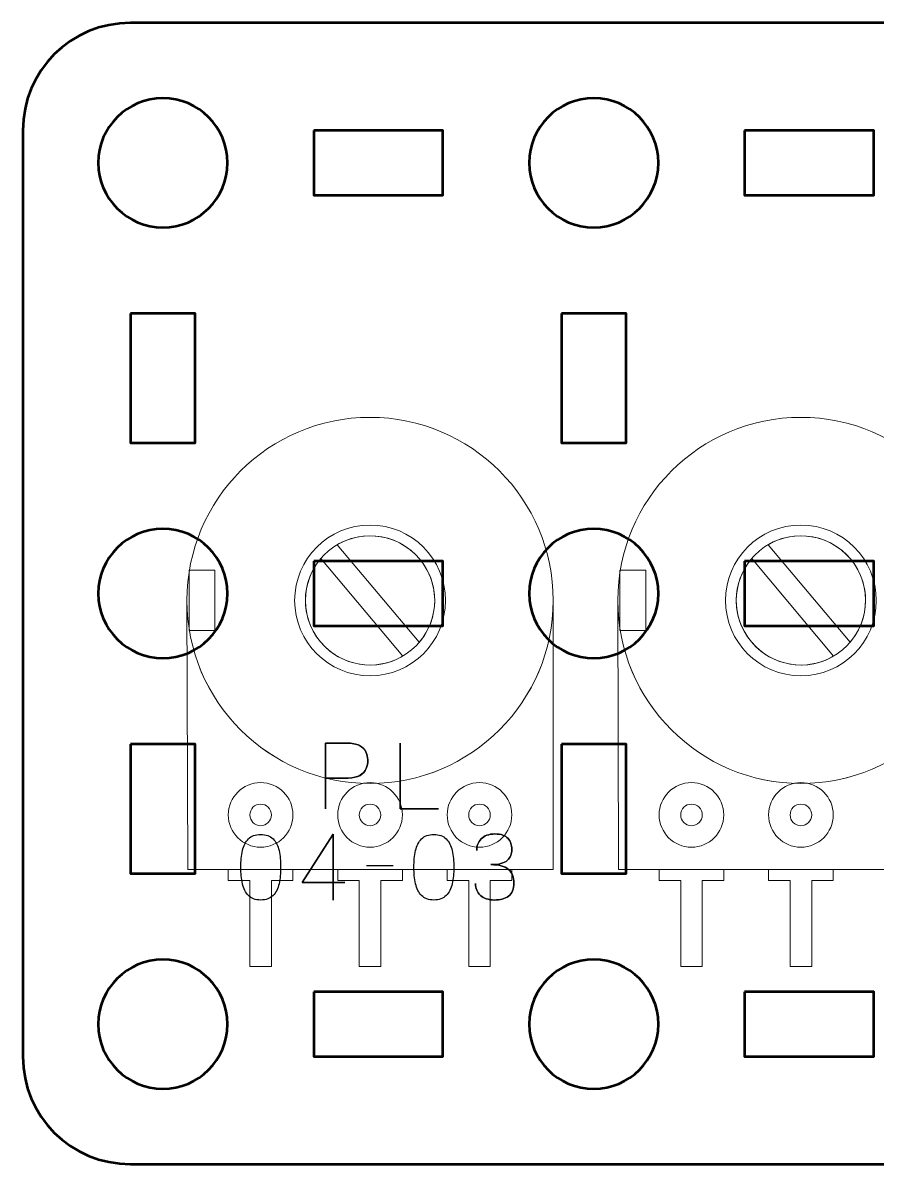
# Model space of a CAD drawing. Header units: centimetres. Extents: x -64.7 to 31.2, y -38.5 to 7.
# Drawn here: x -14.15 to -10.18, y -3.5 to 1.8 of the extents above; entities that cross this region are included whole.
import ezdxf

# ---------------------------------------------------------------- set-up
doc = ezdxf.new("R2010")
doc.units = ezdxf.units.CM
doc.header["$MEASUREMENT"] = 0
doc.layers.add('Layer 1', color=7, linetype='Continuous')

msp = doc.modelspace()

# ---------------------------------------------------------------- linework, layer by layer
at = {"layer": 'Layer 1', "color": 250, "lineweight": 20}
for points in [[(-13.37831, -1.02213), (-13.25831, -1.02213), (-13.25831, -0.74213), (-13.37831, -0.74213), (-13.37831, -1.02213)], [(-11.37831, -1.02213), (-11.25831, -1.02213), (-11.25831, -0.74213), (-11.37831, -0.74213), (-11.37831, -1.02213)]]:
    msp.add_lwpolyline(points, close=True, dxfattribs=at)
at = {"layer": 'Layer 1', "color": 142, "lineweight": 20}
for centre, major_axis in [((-12.5383, -0.88213), (0, 0.85)), ((-10.5383, -0.88213), (0, 0.85)), ((-12.5383, -0.88213), (0, 0.35)), ((-10.5383, -0.88213), (0, 0.35))]:
    msp.add_ellipse(centre, major_axis=major_axis, ratio=1, dxfattribs=at)
at = {"layer": 'Layer 1', "color": 250, "lineweight": 20}
for centre in [(-12.53831, -0.88213), (-10.53831, -0.88213)]:
    msp.add_ellipse(centre, major_axis=(0, 0.35), ratio=1, dxfattribs=at)
at = {"layer": 'Layer 1', "lineweight": 53}
for points, knots in [([(-13.64992, 1.80002), (-13.64992, 1.80002), (-7.34995, 1.80002), (-7.34995, 1.80002), (-7.34995, 1.80002), (-7.07298, 1.80002), (-6.84999, 1.57693), (-6.84999, 1.29993), (-6.84999, 1.29993), (-6.84999, 1.29993), (-6.84999, -2.99993), (-6.84999, -2.99993), (-6.84999, -2.99993), (-6.84999, -3.27707), (-7.07298, -3.50003), (-7.34995, -3.50003), (-7.34995, -3.50003), (-7.34995, -3.50003), (-13.64992, -3.50003), (-13.64992, -3.50003), (-13.64992, -3.50003), (-13.92692, -3.50003), (-14.15001, -3.27707), (-14.15001, -2.99993), (-14.15001, -2.99993), (-14.15001, -2.99993), (-14.15001, 1.29993), (-14.15001, 1.29993), (-14.15001, 1.29993), (-14.15001, 1.57693), (-13.92692, 1.80002), (-13.64992, 1.80002)], [0, 0, 0, 0, 0.125, 0.125, 0.125, 0.125, 0.25, 0.25, 0.25, 0.25, 0.375, 0.375, 0.375, 0.375, 0.5, 0.5, 0.5, 0.5, 0.625, 0.625, 0.625, 0.625, 0.75, 0.75, 0.75, 0.75, 0.875, 0.875, 0.875, 0.875, 1, 1, 1, 1]), ([(-13.19998, 1.14999), (-13.19998, 0.98422), (-13.33421, 0.84999), (-13.49999, 0.84999), (-13.49999, 0.84999), (-13.66565, 0.84999), (-13.79999, 0.98422), (-13.79999, 1.14999), (-13.79999, 1.14999), (-13.79999, 1.31566), (-13.66565, 1.45), (-13.49999, 1.45), (-13.49999, 1.45), (-13.33421, 1.45), (-13.19998, 1.31566), (-13.19998, 1.14999)], [0, 0, 0, 0, 0.25, 0.25, 0.25, 0.25, 0.5, 0.5, 0.5, 0.5, 0.75, 0.75, 0.75, 0.75, 1, 1, 1, 1]), ([(-11.19991, 1.14999), (-11.19991, 0.98422), (-11.33428, 0.84999), (-11.49991, 0.84999), (-11.49991, 0.84999), (-11.66568, 0.84999), (-11.79991, 0.98422), (-11.79991, 1.14999), (-11.79991, 1.14999), (-11.79991, 1.31566), (-11.66568, 1.45), (-11.49991, 1.45), (-11.49991, 1.45), (-11.33428, 1.45), (-11.19991, 1.31566), (-11.19991, 1.14999)], [0, 0, 0, 0, 0.25, 0.25, 0.25, 0.25, 0.5, 0.5, 0.5, 0.5, 0.75, 0.75, 0.75, 0.75, 1, 1, 1, 1]), ([(-12.79997, 1.29993), (-12.79997, 1.29993), (-12.19996, 1.29993), (-12.19996, 1.29993), (-12.19996, 1.29993), (-12.19996, 1.29993), (-12.19996, 0.99992), (-12.19996, 0.99992), (-12.19996, 0.99992), (-12.19996, 0.99992), (-12.79997, 0.99992), (-12.79997, 0.99992), (-12.79997, 0.99992), (-12.79997, 0.99992), (-12.79997, 1.29993), (-12.79997, 1.29993)], [0, 0, 0, 0, 0.25, 0.25, 0.25, 0.25, 0.5, 0.5, 0.5, 0.5, 0.75, 0.75, 0.75, 0.75, 1, 1, 1, 1]), ([(-10.8, 1.29993), (-10.8, 1.29993), (-10.20001, 1.29993), (-10.20001, 1.29993), (-10.20001, 1.29993), (-10.20001, 1.29993), (-10.20001, 0.99992), (-10.20001, 0.99992), (-10.20001, 0.99992), (-10.20001, 0.99992), (-10.8, 0.99992), (-10.8, 0.99992), (-10.8, 0.99992), (-10.8, 0.99992), (-10.8, 1.29993), (-10.8, 1.29993)], [0, 0, 0, 0, 0.25, 0.25, 0.25, 0.25, 0.5, 0.5, 0.5, 0.5, 0.75, 0.75, 0.75, 0.75, 1, 1, 1, 1]), ([(-13.64992, 0.44998), (-13.64992, 0.44998), (-13.34991, 0.44998), (-13.34991, 0.44998), (-13.34991, 0.44998), (-13.34991, 0.44998), (-13.34991, -0.15003), (-13.34991, -0.15003), (-13.34991, -0.15003), (-13.34991, -0.15003), (-13.64992, -0.15003), (-13.64992, -0.15003), (-13.64992, -0.15003), (-13.64992, -0.15003), (-13.64992, 0.44998), (-13.64992, 0.44998)], [0, 0, 0, 0, 0.25, 0.25, 0.25, 0.25, 0.5, 0.5, 0.5, 0.5, 0.75, 0.75, 0.75, 0.75, 1, 1, 1, 1]), ([(-11.64998, 0.44998), (-11.64998, 0.44998), (-11.34998, 0.44998), (-11.34998, 0.44998), (-11.34998, 0.44998), (-11.34998, 0.44998), (-11.34998, -0.15003), (-11.34998, -0.15003), (-11.34998, -0.15003), (-11.34998, -0.15003), (-11.64998, -0.15003), (-11.64998, -0.15003), (-11.64998, -0.15003), (-11.64998, -0.15003), (-11.64998, 0.44998), (-11.64998, 0.44998)], [0, 0, 0, 0, 0.25, 0.25, 0.25, 0.25, 0.5, 0.5, 0.5, 0.5, 0.75, 0.75, 0.75, 0.75, 1, 1, 1, 1]), ([(-13.19998, -0.85008), (-13.19998, -1.01571), (-13.33421, -1.15008), (-13.49999, -1.15008), (-13.49999, -1.15008), (-13.66565, -1.15008), (-13.79999, -1.01571), (-13.79999, -0.85008), (-13.79999, -0.85008), (-13.79999, -0.68431), (-13.66565, -0.55008), (-13.49999, -0.55008), (-13.49999, -0.55008), (-13.33421, -0.55008), (-13.19998, -0.68431), (-13.19998, -0.85008)], [0, 0, 0, 0, 0.25, 0.25, 0.25, 0.25, 0.5, 0.5, 0.5, 0.5, 0.75, 0.75, 0.75, 0.75, 1, 1, 1, 1]), ([(-11.19991, -0.85008), (-11.19991, -1.01571), (-11.33428, -1.15008), (-11.49991, -1.15008), (-11.49991, -1.15008), (-11.66568, -1.15008), (-11.79991, -1.01571), (-11.79991, -0.85008), (-11.79991, -0.85008), (-11.79991, -0.68431), (-11.66568, -0.55008), (-11.49991, -0.55008), (-11.49991, -0.55008), (-11.33428, -0.55008), (-11.19991, -0.68431), (-11.19991, -0.85008)], [0, 0, 0, 0, 0.25, 0.25, 0.25, 0.25, 0.5, 0.5, 0.5, 0.5, 0.75, 0.75, 0.75, 0.75, 1, 1, 1, 1]), ([(-12.79997, -0.70001), (-12.79997, -0.70001), (-12.19996, -0.70001), (-12.19996, -0.70001), (-12.19996, -0.70001), (-12.19996, -0.70001), (-12.19996, -1.00001), (-12.19996, -1.00001), (-12.19996, -1.00001), (-12.19996, -1.00001), (-12.79997, -1.00001), (-12.79997, -1.00001), (-12.79997, -1.00001), (-12.79997, -1.00001), (-12.79997, -0.70001), (-12.79997, -0.70001)], [0, 0, 0, 0, 0.25, 0.25, 0.25, 0.25, 0.5, 0.5, 0.5, 0.5, 0.75, 0.75, 0.75, 0.75, 1, 1, 1, 1]), ([(-10.8, -0.70001), (-10.8, -0.70001), (-10.20001, -0.70001), (-10.20001, -0.70001), (-10.20001, -0.70001), (-10.20001, -0.70001), (-10.20001, -1.00001), (-10.20001, -1.00001), (-10.20001, -1.00001), (-10.20001, -1.00001), (-10.8, -1.00001), (-10.8, -1.00001), (-10.8, -1.00001), (-10.8, -1.00001), (-10.8, -0.70001), (-10.8, -0.70001)], [0, 0, 0, 0, 0.25, 0.25, 0.25, 0.25, 0.5, 0.5, 0.5, 0.5, 0.75, 0.75, 0.75, 0.75, 1, 1, 1, 1]), ([(-13.64992, -1.54999), (-13.64992, -1.54999), (-13.34991, -1.54999), (-13.34991, -1.54999), (-13.34991, -1.54999), (-13.34991, -1.54999), (-13.34991, -2.14998), (-13.34991, -2.14998), (-13.34991, -2.14998), (-13.34991, -2.14998), (-13.64992, -2.14998), (-13.64992, -2.14998), (-13.64992, -2.14998), (-13.64992, -2.14998), (-13.64992, -1.54999), (-13.64992, -1.54999)], [0, 0, 0, 0, 0.25, 0.25, 0.25, 0.25, 0.5, 0.5, 0.5, 0.5, 0.75, 0.75, 0.75, 0.75, 1, 1, 1, 1]), ([(-11.64998, -1.54999), (-11.64998, -1.54999), (-11.34998, -1.54999), (-11.34998, -1.54999), (-11.34998, -1.54999), (-11.34998, -1.54999), (-11.34998, -2.14998), (-11.34998, -2.14998), (-11.34998, -2.14998), (-11.34998, -2.14998), (-11.64998, -2.14998), (-11.64998, -2.14998), (-11.64998, -2.14998), (-11.64998, -2.14998), (-11.64998, -1.54999), (-11.64998, -1.54999)], [0, 0, 0, 0, 0.25, 0.25, 0.25, 0.25, 0.5, 0.5, 0.5, 0.5, 0.75, 0.75, 0.75, 0.75, 1, 1, 1, 1]), ([(-13.19998, -2.85), (-13.19998, -3.01567), (-13.33421, -3.15), (-13.49999, -3.15), (-13.49999, -3.15), (-13.66565, -3.15), (-13.79999, -3.01567), (-13.79999, -2.85), (-13.79999, -2.85), (-13.79999, -2.68437), (-13.66565, -2.55), (-13.49999, -2.55), (-13.49999, -2.55), (-13.33421, -2.55), (-13.19998, -2.68437), (-13.19998, -2.85)], [0, 0, 0, 0, 0.25, 0.25, 0.25, 0.25, 0.5, 0.5, 0.5, 0.5, 0.75, 0.75, 0.75, 0.75, 1, 1, 1, 1]), ([(-11.19991, -2.85), (-11.19991, -3.01567), (-11.33428, -3.15), (-11.49991, -3.15), (-11.49991, -3.15), (-11.66568, -3.15), (-11.79991, -3.01567), (-11.79991, -2.85), (-11.79991, -2.85), (-11.79991, -2.68437), (-11.66568, -2.55), (-11.49991, -2.55), (-11.49991, -2.55), (-11.33428, -2.55), (-11.19991, -2.68437), (-11.19991, -2.85)], [0, 0, 0, 0, 0.25, 0.25, 0.25, 0.25, 0.5, 0.5, 0.5, 0.5, 0.75, 0.75, 0.75, 0.75, 1, 1, 1, 1]), ([(-12.79997, -2.69993), (-12.79997, -2.69993), (-12.19996, -2.69993), (-12.19996, -2.69993), (-12.19996, -2.69993), (-12.19996, -2.69993), (-12.19996, -2.99993), (-12.19996, -2.99993), (-12.19996, -2.99993), (-12.19996, -2.99993), (-12.79997, -2.99993), (-12.79997, -2.99993), (-12.79997, -2.99993), (-12.79997, -2.99993), (-12.79997, -2.69993), (-12.79997, -2.69993)], [0, 0, 0, 0, 0.25, 0.25, 0.25, 0.25, 0.5, 0.5, 0.5, 0.5, 0.75, 0.75, 0.75, 0.75, 1, 1, 1, 1]), ([(-10.8, -2.69993), (-10.8, -2.69993), (-10.20001, -2.69993), (-10.20001, -2.69993), (-10.20001, -2.69993), (-10.20001, -2.69993), (-10.20001, -2.99993), (-10.20001, -2.99993), (-10.20001, -2.99993), (-10.20001, -2.99993), (-10.8, -2.99993), (-10.8, -2.99993), (-10.8, -2.99993), (-10.8, -2.99993), (-10.8, -2.69993), (-10.8, -2.69993)], [0, 0, 0, 0, 0.25, 0.25, 0.25, 0.25, 0.5, 0.5, 0.5, 0.5, 0.75, 0.75, 0.75, 0.75, 1, 1, 1, 1])]:
    msp.add_open_spline(points, degree=3, knots=knots, dxfattribs=at)
at = {"layer": 'Layer 1', "color": 142, "lineweight": 20}
for points, knots in [([(-12.73113, -0.65232), (-12.60423, -0.54583), (-12.41497, -0.56239), (-12.30849, -0.68929), (-12.30849, -0.68929), (-12.202, -0.8162), (-12.21856, -1.00546), (-12.34546, -1.11194), (-12.34546, -1.11194), (-12.47236, -1.21843), (-12.66163, -1.20187), (-12.76811, -1.07497), (-12.76811, -1.07497), (-12.8746, -0.94807), (-12.85804, -0.7588), (-12.73113, -0.65232)], [0, 0, 0, 0, 0.25, 0.25, 0.25, 0.25, 0.5, 0.5, 0.5, 0.5, 0.75, 0.75, 0.75, 0.75, 1, 1, 1, 1]), ([(-12.69016, -0.62338), (-12.56618, -0.55043), (-12.40402, -0.57544), (-12.30848, -0.68929), (-12.30848, -0.68929), (-12.21295, -0.80315), (-12.21647, -0.96718), (-12.30985, -1.07662), (-12.30985, -1.07662), (-12.30985, -1.07662), (-12.69016, -0.62338), (-12.69016, -0.62338)], [0, 0, 0, 0, 0.3333333, 0.3333333, 0.3333333, 0.3333333, 0.6666667, 0.6666667, 0.6666667, 0.6666667, 1, 1, 1, 1]), ([(-10.73113, -0.65232), (-10.60423, -0.54583), (-10.41497, -0.56239), (-10.30849, -0.68929), (-10.30849, -0.68929), (-10.202, -0.8162), (-10.21856, -1.00546), (-10.34546, -1.11194), (-10.34546, -1.11194), (-10.47236, -1.21843), (-10.66163, -1.20187), (-10.76811, -1.07497), (-10.76811, -1.07497), (-10.8746, -0.94807), (-10.85804, -0.7588), (-10.73113, -0.65232)], [0, 0, 0, 0, 0.25, 0.25, 0.25, 0.25, 0.5, 0.5, 0.5, 0.5, 0.75, 0.75, 0.75, 0.75, 1, 1, 1, 1]), ([(-10.69016, -0.62338), (-10.56618, -0.55043), (-10.40402, -0.57544), (-10.30848, -0.68929), (-10.30848, -0.68929), (-10.21295, -0.80315), (-10.21647, -0.96718), (-10.30985, -1.07662), (-10.30985, -1.07662), (-10.30985, -1.07662), (-10.69016, -0.62338), (-10.69016, -0.62338)], [0, 0, 0, 0, 0.3333333, 0.3333333, 0.3333333, 0.3333333, 0.6666667, 0.6666667, 0.6666667, 0.6666667, 1, 1, 1, 1]), ([(-12.38646, -1.14089), (-12.51044, -1.21383), (-12.67258, -1.18882), (-12.76811, -1.07497), (-12.76811, -1.07497), (-12.86364, -0.96112), (-12.86012, -0.7971), (-12.76676, -0.68766), (-12.76676, -0.68766), (-12.76676, -0.68766), (-12.38646, -1.14089), (-12.38646, -1.14089)], [0, 0, 0, 0, 0.3333333, 0.3333333, 0.3333333, 0.3333333, 0.6666667, 0.6666667, 0.6666667, 0.6666667, 1, 1, 1, 1]), ([(-10.38646, -1.14089), (-10.51044, -1.21383), (-10.67258, -1.18882), (-10.76811, -1.07497), (-10.76811, -1.07497), (-10.86364, -0.96112), (-10.86012, -0.7971), (-10.76676, -0.68766), (-10.76676, -0.68766), (-10.76676, -0.68766), (-10.38646, -1.14089), (-10.38646, -1.14089)], [0, 0, 0, 0, 0.3333333, 0.3333333, 0.3333333, 0.3333333, 0.6666667, 0.6666667, 0.6666667, 0.6666667, 1, 1, 1, 1]), ([(-11.6883, -0.88213), (-11.6883, -0.88213), (-11.6883, -2.13212), (-11.6883, -2.13212), (-11.6883, -2.13212), (-11.6883, -2.13212), (-13.38471, -2.13213), (-13.38471, -2.13213), (-13.38471, -2.13213), (-13.38471, -2.13213), (-13.3883, -0.88213), (-13.3883, -0.88213), (-13.3883, -0.88213), (-13.3883, -1.3515), (-13.00767, -1.73213), (-12.5383, -1.73213), (-12.5383, -1.73213), (-12.06894, -1.73213), (-11.6883, -1.3515), (-11.6883, -0.88213)], [0, 0, 0, 0, 0.2, 0.2, 0.2, 0.2, 0.4, 0.4, 0.4, 0.4, 0.6, 0.6, 0.6, 0.6, 0.8, 0.8, 0.8, 0.8, 1, 1, 1, 1]), ([(-9.6883, -0.88213), (-9.6883, -0.88213), (-9.6883, -2.13212), (-9.6883, -2.13212), (-9.6883, -2.13212), (-9.6883, -2.13212), (-11.38471, -2.13213), (-11.38471, -2.13213), (-11.38471, -2.13213), (-11.38471, -2.13213), (-11.3883, -0.88213), (-11.3883, -0.88213), (-11.3883, -0.88213), (-11.3883, -1.3515), (-11.00767, -1.73213), (-10.5383, -1.73213), (-10.5383, -1.73213), (-10.06894, -1.73213), (-9.6883, -1.3515), (-9.6883, -0.88213)], [0, 0, 0, 0, 0.2, 0.2, 0.2, 0.2, 0.4, 0.4, 0.4, 0.4, 0.6, 0.6, 0.6, 0.6, 0.8, 0.8, 0.8, 0.8, 1, 1, 1, 1]), ([(-13.04631, -1.72813), (-12.96347, -1.72813), (-12.89631, -1.79529), (-12.89631, -1.87813), (-12.89631, -1.87813), (-12.89631, -1.96097), (-12.96347, -2.02813), (-13.04631, -2.02813), (-13.04631, -2.02813), (-13.12915, -2.02813), (-13.19631, -1.96097), (-13.19631, -1.87813), (-13.19631, -1.87813), (-13.19631, -1.79529), (-13.12915, -1.72813), (-13.04631, -1.72813)], [0, 0, 0, 0, 0.25, 0.25, 0.25, 0.25, 0.5, 0.5, 0.5, 0.5, 0.75, 0.75, 0.75, 0.75, 1, 1, 1, 1]), ([(-12.53831, -1.72813), (-12.45547, -1.72813), (-12.38831, -1.79529), (-12.38831, -1.87813), (-12.38831, -1.87813), (-12.38831, -1.96097), (-12.45547, -2.02813), (-12.53831, -2.02813), (-12.53831, -2.02813), (-12.62115, -2.02813), (-12.68831, -1.96097), (-12.68831, -1.87813), (-12.68831, -1.87813), (-12.68831, -1.79529), (-12.62115, -1.72813), (-12.53831, -1.72813)], [0, 0, 0, 0, 0.25, 0.25, 0.25, 0.25, 0.5, 0.5, 0.5, 0.5, 0.75, 0.75, 0.75, 0.75, 1, 1, 1, 1]), ([(-12.03031, -1.72813), (-11.94747, -1.72813), (-11.88031, -1.79529), (-11.88031, -1.87813), (-11.88031, -1.87813), (-11.88031, -1.96097), (-11.94747, -2.02813), (-12.03031, -2.02813), (-12.03031, -2.02813), (-12.11315, -2.02813), (-12.18031, -1.96097), (-12.18031, -1.87813), (-12.18031, -1.87813), (-12.18031, -1.79529), (-12.11315, -1.72813), (-12.03031, -1.72813)], [0, 0, 0, 0, 0.25, 0.25, 0.25, 0.25, 0.5, 0.5, 0.5, 0.5, 0.75, 0.75, 0.75, 0.75, 1, 1, 1, 1]), ([(-11.04631, -1.72813), (-10.96347, -1.72813), (-10.89631, -1.79529), (-10.89631, -1.87813), (-10.89631, -1.87813), (-10.89631, -1.96097), (-10.96347, -2.02813), (-11.04631, -2.02813), (-11.04631, -2.02813), (-11.12915, -2.02813), (-11.19631, -1.96097), (-11.19631, -1.87813), (-11.19631, -1.87813), (-11.19631, -1.79529), (-11.12915, -1.72813), (-11.04631, -1.72813)], [0, 0, 0, 0, 0.25, 0.25, 0.25, 0.25, 0.5, 0.5, 0.5, 0.5, 0.75, 0.75, 0.75, 0.75, 1, 1, 1, 1]), ([(-10.53831, -1.72813), (-10.45547, -1.72813), (-10.38831, -1.79529), (-10.38831, -1.87813), (-10.38831, -1.87813), (-10.38831, -1.96097), (-10.45547, -2.02813), (-10.53831, -2.02813), (-10.53831, -2.02813), (-10.62115, -2.02813), (-10.68831, -1.96097), (-10.68831, -1.87813), (-10.68831, -1.87813), (-10.68831, -1.79529), (-10.62115, -1.72813), (-10.53831, -1.72813)], [0, 0, 0, 0, 0.25, 0.25, 0.25, 0.25, 0.5, 0.5, 0.5, 0.5, 0.75, 0.75, 0.75, 0.75, 1, 1, 1, 1]), ([(-13.04631, -1.82813), (-13.01871, -1.82813), (-12.99631, -1.85053), (-12.99631, -1.87813), (-12.99631, -1.87813), (-12.99631, -1.90573), (-13.01871, -1.92813), (-13.04631, -1.92813), (-13.04631, -1.92813), (-13.07391, -1.92813), (-13.09631, -1.90573), (-13.09631, -1.87813), (-13.09631, -1.87813), (-13.09631, -1.85053), (-13.07391, -1.82813), (-13.04631, -1.82813)], [0, 0, 0, 0, 0.25, 0.25, 0.25, 0.25, 0.5, 0.5, 0.5, 0.5, 0.75, 0.75, 0.75, 0.75, 1, 1, 1, 1]), ([(-13.04631, -1.82813), (-13.0187, -1.82813), (-12.99631, -1.85052), (-12.99631, -1.87813), (-12.99631, -1.87813), (-12.99631, -1.90574), (-13.0187, -1.92813), (-13.04631, -1.92813), (-13.04631, -1.92813), (-13.07392, -1.92813), (-13.09631, -1.90574), (-13.09631, -1.87813), (-13.09631, -1.87813), (-13.09631, -1.85052), (-13.07392, -1.82813), (-13.04631, -1.82813)], [0, 0, 0, 0, 0.25, 0.25, 0.25, 0.25, 0.5, 0.5, 0.5, 0.5, 0.75, 0.75, 0.75, 0.75, 1, 1, 1, 1]), ([(-12.53831, -1.82813), (-12.51071, -1.82813), (-12.48831, -1.85053), (-12.48831, -1.87813), (-12.48831, -1.87813), (-12.48831, -1.90573), (-12.51071, -1.92813), (-12.53831, -1.92813), (-12.53831, -1.92813), (-12.56591, -1.92813), (-12.58831, -1.90573), (-12.58831, -1.87813), (-12.58831, -1.87813), (-12.58831, -1.85053), (-12.56591, -1.82813), (-12.53831, -1.82813)], [0, 0, 0, 0, 0.25, 0.25, 0.25, 0.25, 0.5, 0.5, 0.5, 0.5, 0.75, 0.75, 0.75, 0.75, 1, 1, 1, 1]), ([(-12.53831, -1.82813), (-12.5107, -1.82813), (-12.48831, -1.85052), (-12.48831, -1.87813), (-12.48831, -1.87813), (-12.48831, -1.90574), (-12.5107, -1.92813), (-12.53831, -1.92813), (-12.53831, -1.92813), (-12.56592, -1.92813), (-12.58831, -1.90574), (-12.58831, -1.87813), (-12.58831, -1.87813), (-12.58831, -1.85052), (-12.56592, -1.82813), (-12.53831, -1.82813)], [0, 0, 0, 0, 0.25, 0.25, 0.25, 0.25, 0.5, 0.5, 0.5, 0.5, 0.75, 0.75, 0.75, 0.75, 1, 1, 1, 1]), ([(-12.03031, -1.82813), (-12.00271, -1.82813), (-11.98031, -1.85053), (-11.98031, -1.87813), (-11.98031, -1.87813), (-11.98031, -1.90573), (-12.00271, -1.92813), (-12.03031, -1.92813), (-12.03031, -1.92813), (-12.05791, -1.92813), (-12.08031, -1.90573), (-12.08031, -1.87813), (-12.08031, -1.87813), (-12.08031, -1.85053), (-12.05791, -1.82813), (-12.03031, -1.82813)], [0, 0, 0, 0, 0.25, 0.25, 0.25, 0.25, 0.5, 0.5, 0.5, 0.5, 0.75, 0.75, 0.75, 0.75, 1, 1, 1, 1]), ([(-12.03031, -1.82813), (-12.0027, -1.82813), (-11.98031, -1.85052), (-11.98031, -1.87813), (-11.98031, -1.87813), (-11.98031, -1.90574), (-12.0027, -1.92813), (-12.03031, -1.92813), (-12.03031, -1.92813), (-12.05792, -1.92813), (-12.08031, -1.90574), (-12.08031, -1.87813), (-12.08031, -1.87813), (-12.08031, -1.85052), (-12.05792, -1.82813), (-12.03031, -1.82813)], [0, 0, 0, 0, 0.25, 0.25, 0.25, 0.25, 0.5, 0.5, 0.5, 0.5, 0.75, 0.75, 0.75, 0.75, 1, 1, 1, 1]), ([(-11.04631, -1.82813), (-11.01871, -1.82813), (-10.99631, -1.85053), (-10.99631, -1.87813), (-10.99631, -1.87813), (-10.99631, -1.90573), (-11.01871, -1.92813), (-11.04631, -1.92813), (-11.04631, -1.92813), (-11.07391, -1.92813), (-11.09631, -1.90573), (-11.09631, -1.87813), (-11.09631, -1.87813), (-11.09631, -1.85053), (-11.07391, -1.82813), (-11.04631, -1.82813)], [0, 0, 0, 0, 0.25, 0.25, 0.25, 0.25, 0.5, 0.5, 0.5, 0.5, 0.75, 0.75, 0.75, 0.75, 1, 1, 1, 1]), ([(-11.04631, -1.82813), (-11.0187, -1.82813), (-10.99631, -1.85052), (-10.99631, -1.87813), (-10.99631, -1.87813), (-10.99631, -1.90574), (-11.0187, -1.92813), (-11.04631, -1.92813), (-11.04631, -1.92813), (-11.07392, -1.92813), (-11.09631, -1.90574), (-11.09631, -1.87813), (-11.09631, -1.87813), (-11.09631, -1.85052), (-11.07392, -1.82813), (-11.04631, -1.82813)], [0, 0, 0, 0, 0.25, 0.25, 0.25, 0.25, 0.5, 0.5, 0.5, 0.5, 0.75, 0.75, 0.75, 0.75, 1, 1, 1, 1]), ([(-10.53831, -1.82813), (-10.51071, -1.82813), (-10.48831, -1.85053), (-10.48831, -1.87813), (-10.48831, -1.87813), (-10.48831, -1.90573), (-10.51071, -1.92813), (-10.53831, -1.92813), (-10.53831, -1.92813), (-10.56591, -1.92813), (-10.58831, -1.90573), (-10.58831, -1.87813), (-10.58831, -1.87813), (-10.58831, -1.85053), (-10.56591, -1.82813), (-10.53831, -1.82813)], [0, 0, 0, 0, 0.25, 0.25, 0.25, 0.25, 0.5, 0.5, 0.5, 0.5, 0.75, 0.75, 0.75, 0.75, 1, 1, 1, 1]), ([(-10.53831, -1.82813), (-10.5107, -1.82813), (-10.48831, -1.85052), (-10.48831, -1.87813), (-10.48831, -1.87813), (-10.48831, -1.90574), (-10.5107, -1.92813), (-10.53831, -1.92813), (-10.53831, -1.92813), (-10.56592, -1.92813), (-10.58831, -1.90574), (-10.58831, -1.87813), (-10.58831, -1.87813), (-10.58831, -1.85052), (-10.56592, -1.82813), (-10.53831, -1.82813)], [0, 0, 0, 0, 0.25, 0.25, 0.25, 0.25, 0.5, 0.5, 0.5, 0.5, 0.75, 0.75, 0.75, 0.75, 1, 1, 1, 1]), ([(-13.19631, -2.13213), (-13.19631, -2.13213), (-13.19631, -2.18212), (-13.19631, -2.18212), (-13.19631, -2.18212), (-13.19631, -2.18212), (-13.09631, -2.18212), (-13.09631, -2.18212), (-13.09631, -2.18212), (-13.09631, -2.18212), (-13.09631, -2.58212), (-13.09631, -2.58212), (-13.09631, -2.58212), (-13.09631, -2.58212), (-12.99631, -2.58212), (-12.99631, -2.58212), (-12.99631, -2.58212), (-12.99631, -2.58212), (-12.99631, -2.18212), (-12.99631, -2.18212), (-12.99631, -2.18212), (-12.99631, -2.18212), (-12.89631, -2.18212), (-12.89631, -2.18212), (-12.89631, -2.18212), (-12.89631, -2.18212), (-12.89631, -2.13213), (-12.89631, -2.13213), (-12.89631, -2.13213), (-12.89631, -2.13213), (-13.19631, -2.13213), (-13.19631, -2.13213)], [0, 0, 0, 0, 0.125, 0.125, 0.125, 0.125, 0.25, 0.25, 0.25, 0.25, 0.375, 0.375, 0.375, 0.375, 0.5, 0.5, 0.5, 0.5, 0.625, 0.625, 0.625, 0.625, 0.75, 0.75, 0.75, 0.75, 0.875, 0.875, 0.875, 0.875, 1, 1, 1, 1]), ([(-12.68831, -2.13213), (-12.68831, -2.13213), (-12.68831, -2.18212), (-12.68831, -2.18212), (-12.68831, -2.18212), (-12.68831, -2.18212), (-12.58831, -2.18212), (-12.58831, -2.18212), (-12.58831, -2.18212), (-12.58831, -2.18212), (-12.58831, -2.58212), (-12.58831, -2.58212), (-12.58831, -2.58212), (-12.58831, -2.58212), (-12.48831, -2.58212), (-12.48831, -2.58212), (-12.48831, -2.58212), (-12.48831, -2.58212), (-12.48831, -2.18212), (-12.48831, -2.18212), (-12.48831, -2.18212), (-12.48831, -2.18212), (-12.38831, -2.18212), (-12.38831, -2.18212), (-12.38831, -2.18212), (-12.38831, -2.18212), (-12.38831, -2.13213), (-12.38831, -2.13213), (-12.38831, -2.13213), (-12.38831, -2.13213), (-12.68831, -2.13213), (-12.68831, -2.13213)], [0, 0, 0, 0, 0.125, 0.125, 0.125, 0.125, 0.25, 0.25, 0.25, 0.25, 0.375, 0.375, 0.375, 0.375, 0.5, 0.5, 0.5, 0.5, 0.625, 0.625, 0.625, 0.625, 0.75, 0.75, 0.75, 0.75, 0.875, 0.875, 0.875, 0.875, 1, 1, 1, 1]), ([(-12.18031, -2.13213), (-12.18031, -2.13213), (-12.18031, -2.18212), (-12.18031, -2.18212), (-12.18031, -2.18212), (-12.18031, -2.18212), (-12.08031, -2.18212), (-12.08031, -2.18212), (-12.08031, -2.18212), (-12.08031, -2.18212), (-12.08031, -2.58212), (-12.08031, -2.58212), (-12.08031, -2.58212), (-12.08031, -2.58212), (-11.98031, -2.58212), (-11.98031, -2.58212), (-11.98031, -2.58212), (-11.98031, -2.58212), (-11.98031, -2.18212), (-11.98031, -2.18212), (-11.98031, -2.18212), (-11.98031, -2.18212), (-11.88031, -2.18212), (-11.88031, -2.18212), (-11.88031, -2.18212), (-11.88031, -2.18212), (-11.88031, -2.13213), (-11.88031, -2.13213), (-11.88031, -2.13213), (-11.88031, -2.13213), (-12.18031, -2.13213), (-12.18031, -2.13213)], [0, 0, 0, 0, 0.125, 0.125, 0.125, 0.125, 0.25, 0.25, 0.25, 0.25, 0.375, 0.375, 0.375, 0.375, 0.5, 0.5, 0.5, 0.5, 0.625, 0.625, 0.625, 0.625, 0.75, 0.75, 0.75, 0.75, 0.875, 0.875, 0.875, 0.875, 1, 1, 1, 1]), ([(-11.19631, -2.13213), (-11.19631, -2.13213), (-11.19631, -2.18212), (-11.19631, -2.18212), (-11.19631, -2.18212), (-11.19631, -2.18212), (-11.09631, -2.18212), (-11.09631, -2.18212), (-11.09631, -2.18212), (-11.09631, -2.18212), (-11.09631, -2.58212), (-11.09631, -2.58212), (-11.09631, -2.58212), (-11.09631, -2.58212), (-10.99631, -2.58212), (-10.99631, -2.58212), (-10.99631, -2.58212), (-10.99631, -2.58212), (-10.99631, -2.18212), (-10.99631, -2.18212), (-10.99631, -2.18212), (-10.99631, -2.18212), (-10.89631, -2.18212), (-10.89631, -2.18212), (-10.89631, -2.18212), (-10.89631, -2.18212), (-10.89631, -2.13213), (-10.89631, -2.13213), (-10.89631, -2.13213), (-10.89631, -2.13213), (-11.19631, -2.13213), (-11.19631, -2.13213)], [0, 0, 0, 0, 0.125, 0.125, 0.125, 0.125, 0.25, 0.25, 0.25, 0.25, 0.375, 0.375, 0.375, 0.375, 0.5, 0.5, 0.5, 0.5, 0.625, 0.625, 0.625, 0.625, 0.75, 0.75, 0.75, 0.75, 0.875, 0.875, 0.875, 0.875, 1, 1, 1, 1]), ([(-10.68831, -2.13213), (-10.68831, -2.13213), (-10.68831, -2.18212), (-10.68831, -2.18212), (-10.68831, -2.18212), (-10.68831, -2.18212), (-10.58831, -2.18212), (-10.58831, -2.18212), (-10.58831, -2.18212), (-10.58831, -2.18212), (-10.58831, -2.58212), (-10.58831, -2.58212), (-10.58831, -2.58212), (-10.58831, -2.58212), (-10.48831, -2.58212), (-10.48831, -2.58212), (-10.48831, -2.58212), (-10.48831, -2.58212), (-10.48831, -2.18212), (-10.48831, -2.18212), (-10.48831, -2.18212), (-10.48831, -2.18212), (-10.38831, -2.18212), (-10.38831, -2.18212), (-10.38831, -2.18212), (-10.38831, -2.18212), (-10.38831, -2.13213), (-10.38831, -2.13213), (-10.38831, -2.13213), (-10.38831, -2.13213), (-10.68831, -2.13213), (-10.68831, -2.13213)], [0, 0, 0, 0, 0.125, 0.125, 0.125, 0.125, 0.25, 0.25, 0.25, 0.25, 0.375, 0.375, 0.375, 0.375, 0.5, 0.5, 0.5, 0.5, 0.625, 0.625, 0.625, 0.625, 0.75, 0.75, 0.75, 0.75, 0.875, 0.875, 0.875, 0.875, 1, 1, 1, 1])]:
    msp.add_open_spline(points, degree=3, knots=knots, dxfattribs=at)
at = {"layer": 'Layer 1', "color": 40, "lineweight": 30}
for points, knots in [([(-12.74455, -1.84998), (-12.74455, -1.84998), (-12.74455, -1.54473), (-12.74455, -1.54473), (-12.74455, -1.54473), (-12.74455, -1.54473), (-12.64725, -1.54473), (-12.64725, -1.54473), (-12.64725, -1.54473), (-12.62164, -1.54502), (-12.60164, -1.54876), (-12.58745, -1.55592), (-12.58745, -1.55592), (-12.57356, -1.56322), (-12.56375, -1.57271), (-12.5581, -1.58456), (-12.5581, -1.58456), (-12.5526, -1.59642), (-12.54957, -1.60926), (-12.549, -1.62301), (-12.549, -1.62301), (-12.54833, -1.63709), (-12.55066, -1.65043), (-12.55616, -1.66313), (-12.55616, -1.66313), (-12.5617, -1.67579), (-12.57119, -1.68627), (-12.58442, -1.69442), (-12.58442, -1.69442), (-12.59793, -1.70253), (-12.61614, -1.70666), (-12.63928, -1.70694), (-12.63928, -1.70694), (-12.63928, -1.70694), (-12.74455, -1.70694), (-12.74455, -1.70694), (-12.74455, -1.70694), (-12.74455, -1.70694), (-12.63928, -1.70694), (-12.63928, -1.70694), (-12.63928, -1.70694), (-12.61652, -1.70666), (-12.5985, -1.70253), (-12.58499, -1.69442), (-12.58499, -1.69442), (-12.57161, -1.68627), (-12.56209, -1.67579), (-12.55645, -1.66313), (-12.55645, -1.66313), (-12.55094, -1.65043), (-12.54847, -1.63709), (-12.549, -1.62301), (-12.549, -1.62301), (-12.54957, -1.60926), (-12.5526, -1.59642), (-12.55824, -1.58456), (-12.55824, -1.58456), (-12.56403, -1.57271), (-12.57394, -1.56322), (-12.58788, -1.55592), (-12.58788, -1.55592), (-12.60206, -1.54876), (-12.62192, -1.54502), (-12.64725, -1.54473), (-12.64725, -1.54473), (-12.64725, -1.54473), (-12.74455, -1.54473), (-12.74455, -1.54473), (-12.74455, -1.54473), (-12.74455, -1.54473), (-12.74455, -1.84998), (-12.74455, -1.84998)], [0, 0, 0, 0, 0.0555556, 0.0555556, 0.0555556, 0.0555556, 0.1111111, 0.1111111, 0.1111111, 0.1111111, 0.1666667, 0.1666667, 0.1666667, 0.1666667, 0.2222222, 0.2222222, 0.2222222, 0.2222222, 0.2777778, 0.2777778, 0.2777778, 0.2777778, 0.3333333, 0.3333333, 0.3333333, 0.3333333, 0.3888889, 0.3888889, 0.3888889, 0.3888889, 0.4444444, 0.4444444, 0.4444444, 0.4444444, 0.5, 0.5, 0.5, 0.5, 0.5555556, 0.5555556, 0.5555556, 0.5555556, 0.6111111, 0.6111111, 0.6111111, 0.6111111, 0.6666667, 0.6666667, 0.6666667, 0.6666667, 0.7222222, 0.7222222, 0.7222222, 0.7222222, 0.7777778, 0.7777778, 0.7777778, 0.7777778, 0.8333333, 0.8333333, 0.8333333, 0.8333333, 0.8888889, 0.8888889, 0.8888889, 0.8888889, 0.9444444, 0.9444444, 0.9444444, 0.9444444, 1, 1, 1, 1]), ([(-12.21993, -1.84998), (-12.21993, -1.84998), (-12.39812, -1.84998), (-12.39812, -1.84998), (-12.39812, -1.84998), (-12.39812, -1.84998), (-12.39812, -1.54473), (-12.39812, -1.54473), (-12.39812, -1.54473), (-12.39812, -1.54473), (-12.39812, -1.84998), (-12.39812, -1.84998), (-12.39812, -1.84998), (-12.39812, -1.84998), (-12.21993, -1.84998), (-12.21993, -1.84998)], [0, 0, 0, 0, 0.25, 0.25, 0.25, 0.25, 0.5, 0.5, 0.5, 0.5, 0.75, 0.75, 0.75, 0.75, 1, 1, 1, 1]), ([(-13.04578, -2.27332), (-13.02127, -2.27303), (-13.00225, -2.26615), (-12.98874, -2.25264), (-12.98874, -2.25264), (-12.97537, -2.23913), (-12.96602, -2.22093), (-12.96076, -2.19793), (-12.96076, -2.19793), (-12.95568, -2.17507), (-12.95318, -2.14942), (-12.95346, -2.12088), (-12.95346, -2.12088), (-12.95318, -2.0928), (-12.95568, -2.06715), (-12.96076, -2.04415), (-12.96076, -2.04415), (-12.96602, -2.0214), (-12.97537, -2.00319), (-12.98874, -1.98944), (-12.98874, -1.98944), (-13.00225, -1.97592), (-13.02127, -1.9689), (-13.04578, -1.96848), (-13.04578, -1.96848), (-13.07048, -1.9689), (-13.08949, -1.97592), (-13.10286, -1.98944), (-13.10286, -1.98944), (-13.11634, -2.00319), (-13.12558, -2.0214), (-13.1307, -2.04415), (-13.1307, -2.04415), (-13.13592, -2.06715), (-13.13839, -2.0928), (-13.138, -2.12088), (-13.138, -2.12088), (-13.13839, -2.14942), (-13.13592, -2.17507), (-13.1307, -2.19793), (-13.1307, -2.19793), (-13.12558, -2.22093), (-13.11634, -2.23913), (-13.10286, -2.25264), (-13.10286, -2.25264), (-13.08949, -2.26615), (-13.07048, -2.27303), (-13.04578, -2.27332)], [0, 0, 0, 0, 0.0833333, 0.0833333, 0.0833333, 0.0833333, 0.1666667, 0.1666667, 0.1666667, 0.1666667, 0.25, 0.25, 0.25, 0.25, 0.3333333, 0.3333333, 0.3333333, 0.3333333, 0.4166667, 0.4166667, 0.4166667, 0.4166667, 0.5, 0.5, 0.5, 0.5, 0.5833333, 0.5833333, 0.5833333, 0.5833333, 0.6666667, 0.6666667, 0.6666667, 0.6666667, 0.75, 0.75, 0.75, 0.75, 0.8333333, 0.8333333, 0.8333333, 0.8333333, 0.9166667, 0.9166667, 0.9166667, 0.9166667, 1, 1, 1, 1]), ([(-13.04578, -2.27332), (-13.02127, -2.27303), (-13.00225, -2.26615), (-12.98874, -2.25264), (-12.98874, -2.25264), (-12.97537, -2.23913), (-12.96602, -2.22093), (-12.96076, -2.19793), (-12.96076, -2.19793), (-12.95568, -2.17507), (-12.95318, -2.14942), (-12.95346, -2.12088), (-12.95346, -2.12088), (-12.95318, -2.0928), (-12.95568, -2.06715), (-12.96076, -2.04415), (-12.96076, -2.04415), (-12.96602, -2.0214), (-12.97537, -2.00319), (-12.98874, -1.98944), (-12.98874, -1.98944), (-13.00225, -1.97592), (-13.02127, -1.9689), (-13.04578, -1.96848), (-13.04578, -1.96848), (-13.07048, -1.9689), (-13.08949, -1.97592), (-13.10286, -1.98944), (-13.10286, -1.98944), (-13.11634, -2.00319), (-13.12558, -2.0214), (-13.1307, -2.04415), (-13.1307, -2.04415), (-13.13592, -2.06715), (-13.13839, -2.0928), (-13.138, -2.12088), (-13.138, -2.12088), (-13.13839, -2.14942), (-13.13592, -2.17507), (-13.1307, -2.19793), (-13.1307, -2.19793), (-13.12558, -2.22093), (-13.11634, -2.23913), (-13.10286, -2.25264), (-13.10286, -2.25264), (-13.08949, -2.26615), (-13.07048, -2.27303), (-13.04578, -2.27332)], [0, 0, 0, 0, 0.0833333, 0.0833333, 0.0833333, 0.0833333, 0.1666667, 0.1666667, 0.1666667, 0.1666667, 0.25, 0.25, 0.25, 0.25, 0.3333333, 0.3333333, 0.3333333, 0.3333333, 0.4166667, 0.4166667, 0.4166667, 0.4166667, 0.5, 0.5, 0.5, 0.5, 0.5833333, 0.5833333, 0.5833333, 0.5833333, 0.6666667, 0.6666667, 0.6666667, 0.6666667, 0.75, 0.75, 0.75, 0.75, 0.8333333, 0.8333333, 0.8333333, 0.8333333, 0.9166667, 0.9166667, 0.9166667, 0.9166667, 1, 1, 1, 1]), ([(-12.70888, -2.27332), (-12.70888, -2.27332), (-12.70888, -1.96806), (-12.70888, -1.96806), (-12.70888, -1.96806), (-12.70888, -1.96806), (-12.85274, -2.192), (-12.85274, -2.192), (-12.85274, -2.192), (-12.85274, -2.192), (-12.65469, -2.192), (-12.65469, -2.192), (-12.65469, -2.192), (-12.65469, -2.192), (-12.85274, -2.192), (-12.85274, -2.192), (-12.85274, -2.192), (-12.85274, -2.192), (-12.70888, -1.96806), (-12.70888, -1.96806), (-12.70888, -1.96806), (-12.70888, -1.96806), (-12.70888, -2.27332), (-12.70888, -2.27332)], [0, 0, 0, 0, 0.1666667, 0.1666667, 0.1666667, 0.1666667, 0.3333333, 0.3333333, 0.3333333, 0.3333333, 0.5, 0.5, 0.5, 0.5, 0.6666667, 0.6666667, 0.6666667, 0.6666667, 0.8333333, 0.8333333, 0.8333333, 0.8333333, 1, 1, 1, 1]), ([(-12.24212, -2.27332), (-12.2176, -2.27303), (-12.19859, -2.26615), (-12.18508, -2.25264), (-12.18508, -2.25264), (-12.17171, -2.23913), (-12.16232, -2.22093), (-12.1571, -2.19793), (-12.1571, -2.19793), (-12.15199, -2.17507), (-12.14952, -2.14942), (-12.1498, -2.12088), (-12.1498, -2.12088), (-12.14952, -2.0928), (-12.15199, -2.06715), (-12.1571, -2.04415), (-12.1571, -2.04415), (-12.16232, -2.0214), (-12.17171, -2.00319), (-12.18508, -1.98944), (-12.18508, -1.98944), (-12.19859, -1.97592), (-12.2176, -1.9689), (-12.24212, -1.96848), (-12.24212, -1.96848), (-12.26678, -1.9689), (-12.28579, -1.97592), (-12.29916, -1.98944), (-12.29916, -1.98944), (-12.31268, -2.00319), (-12.32192, -2.0214), (-12.327, -2.04415), (-12.327, -2.04415), (-12.33226, -2.06715), (-12.33472, -2.0928), (-12.3343, -2.12088), (-12.3343, -2.12088), (-12.33472, -2.14942), (-12.33226, -2.17507), (-12.327, -2.19793), (-12.327, -2.19793), (-12.32192, -2.22093), (-12.31268, -2.23913), (-12.29916, -2.25264), (-12.29916, -2.25264), (-12.28579, -2.26615), (-12.26678, -2.27303), (-12.24212, -2.27332)], [0, 0, 0, 0, 0.0833333, 0.0833333, 0.0833333, 0.0833333, 0.1666667, 0.1666667, 0.1666667, 0.1666667, 0.25, 0.25, 0.25, 0.25, 0.3333333, 0.3333333, 0.3333333, 0.3333333, 0.4166667, 0.4166667, 0.4166667, 0.4166667, 0.5, 0.5, 0.5, 0.5, 0.5833333, 0.5833333, 0.5833333, 0.5833333, 0.6666667, 0.6666667, 0.6666667, 0.6666667, 0.75, 0.75, 0.75, 0.75, 0.8333333, 0.8333333, 0.8333333, 0.8333333, 0.9166667, 0.9166667, 0.9166667, 0.9166667, 1, 1, 1, 1]), ([(-12.24212, -2.27332), (-12.2176, -2.27303), (-12.19859, -2.26615), (-12.18508, -2.25264), (-12.18508, -2.25264), (-12.17171, -2.23913), (-12.16232, -2.22093), (-12.1571, -2.19793), (-12.1571, -2.19793), (-12.15199, -2.17507), (-12.14952, -2.14942), (-12.1498, -2.12088), (-12.1498, -2.12088), (-12.14952, -2.0928), (-12.15199, -2.06715), (-12.1571, -2.04415), (-12.1571, -2.04415), (-12.16232, -2.0214), (-12.17171, -2.00319), (-12.18508, -1.98944), (-12.18508, -1.98944), (-12.19859, -1.97592), (-12.2176, -1.9689), (-12.24212, -1.96848), (-12.24212, -1.96848), (-12.26678, -1.9689), (-12.28579, -1.97592), (-12.29916, -1.98944), (-12.29916, -1.98944), (-12.31268, -2.00319), (-12.32192, -2.0214), (-12.327, -2.04415), (-12.327, -2.04415), (-12.33226, -2.06715), (-12.33472, -2.0928), (-12.3343, -2.12088), (-12.3343, -2.12088), (-12.33472, -2.14942), (-12.33226, -2.17507), (-12.327, -2.19793), (-12.327, -2.19793), (-12.32192, -2.22093), (-12.31268, -2.23913), (-12.29916, -2.25264), (-12.29916, -2.25264), (-12.28579, -2.26615), (-12.26678, -2.27303), (-12.24212, -2.27332)], [0, 0, 0, 0, 0.0833333, 0.0833333, 0.0833333, 0.0833333, 0.1666667, 0.1666667, 0.1666667, 0.1666667, 0.25, 0.25, 0.25, 0.25, 0.3333333, 0.3333333, 0.3333333, 0.3333333, 0.4166667, 0.4166667, 0.4166667, 0.4166667, 0.5, 0.5, 0.5, 0.5, 0.5833333, 0.5833333, 0.5833333, 0.5833333, 0.6666667, 0.6666667, 0.6666667, 0.6666667, 0.75, 0.75, 0.75, 0.75, 0.8333333, 0.8333333, 0.8333333, 0.8333333, 0.9166667, 0.9166667, 0.9166667, 0.9166667, 1, 1, 1, 1]), ([(-12.04905, -2.19669), (-12.04905, -2.21969), (-12.04135, -2.23818), (-12.0259, -2.25194), (-12.0259, -2.25194), (-12.01073, -2.26601), (-11.98939, -2.27303), (-11.96184, -2.27332), (-11.96184, -2.27332), (-11.93453, -2.27346), (-11.91249, -2.26739), (-11.89583, -2.25511), (-11.89583, -2.25511), (-11.87943, -2.24273), (-11.87103, -2.22273), (-11.87047, -2.19503), (-11.87047, -2.19503), (-11.87047, -2.16706), (-11.87901, -2.14572), (-11.89622, -2.13108), (-11.89622, -2.13108), (-11.91361, -2.11647), (-11.9406, -2.10917), (-11.97711, -2.10903), (-11.97711, -2.10903), (-11.94117, -2.10892), (-11.9158, -2.10229), (-11.9012, -2.08934), (-11.9012, -2.08934), (-11.88673, -2.07639), (-11.87971, -2.05957), (-11.8801, -2.03875), (-11.8801, -2.03875), (-11.87996, -2.01808), (-11.88589, -2.00101), (-11.89774, -1.98735), (-11.89774, -1.98735), (-11.90987, -1.97398), (-11.93012, -1.96696), (-11.95852, -1.96643), (-11.95852, -1.96643), (-11.9872, -1.9671), (-12.00841, -1.97483), (-12.02234, -1.98958), (-12.02234, -1.98958), (-12.03638, -2.00432), (-12.04326, -2.0221), (-12.04312, -2.04302), (-12.04312, -2.04302), (-12.04326, -2.0221), (-12.03638, -2.00432), (-12.02234, -1.98958), (-12.02234, -1.98958), (-12.00841, -1.97483), (-11.9872, -1.9671), (-11.95852, -1.96643), (-11.95852, -1.96643), (-11.93012, -1.96696), (-11.90987, -1.97398), (-11.89774, -1.98735), (-11.89774, -1.98735), (-11.88589, -2.00101), (-11.87996, -2.01808), (-11.8801, -2.03875), (-11.8801, -2.03875), (-11.87971, -2.05957), (-11.88673, -2.07639), (-11.9012, -2.08934), (-11.9012, -2.08934), (-11.9158, -2.10229), (-11.94117, -2.10892), (-11.97711, -2.10903), (-11.97711, -2.10903), (-11.9406, -2.10917), (-11.91361, -2.11647), (-11.89622, -2.13108), (-11.89622, -2.13108), (-11.87901, -2.14572), (-11.87047, -2.16706), (-11.87047, -2.19503), (-11.87047, -2.19503), (-11.87103, -2.22273), (-11.87943, -2.24273), (-11.89583, -2.25511), (-11.89583, -2.25511), (-11.91249, -2.26739), (-11.93453, -2.27346), (-11.96184, -2.27332), (-11.96184, -2.27332), (-11.98939, -2.27303), (-12.01073, -2.26601), (-12.0259, -2.25194), (-12.0259, -2.25194), (-12.04135, -2.23818), (-12.04905, -2.21969), (-12.04905, -2.19669)], [0, 0, 0, 0, 0.0416667, 0.0416667, 0.0416667, 0.0416667, 0.0833333, 0.0833333, 0.0833333, 0.0833333, 0.125, 0.125, 0.125, 0.125, 0.1666667, 0.1666667, 0.1666667, 0.1666667, 0.2083333, 0.2083333, 0.2083333, 0.2083333, 0.25, 0.25, 0.25, 0.25, 0.2916667, 0.2916667, 0.2916667, 0.2916667, 0.3333333, 0.3333333, 0.3333333, 0.3333333, 0.375, 0.375, 0.375, 0.375, 0.4166667, 0.4166667, 0.4166667, 0.4166667, 0.4583333, 0.4583333, 0.4583333, 0.4583333, 0.5, 0.5, 0.5, 0.5, 0.5416667, 0.5416667, 0.5416667, 0.5416667, 0.5833333, 0.5833333, 0.5833333, 0.5833333, 0.625, 0.625, 0.625, 0.625, 0.6666667, 0.6666667, 0.6666667, 0.6666667, 0.7083333, 0.7083333, 0.7083333, 0.7083333, 0.75, 0.75, 0.75, 0.75, 0.7916667, 0.7916667, 0.7916667, 0.7916667, 0.8333333, 0.8333333, 0.8333333, 0.8333333, 0.875, 0.875, 0.875, 0.875, 0.9166667, 0.9166667, 0.9166667, 0.9166667, 0.9583333, 0.9583333, 0.9583333, 0.9583333, 1, 1, 1, 1])]:
    msp.add_open_spline(points, degree=3, knots=knots, dxfattribs=at)
msp.add_open_spline([(-12.55426, -2.11372), (-12.55426, -2.11372), (-12.43107, -2.11372), (-12.43107, -2.11372)], degree=3, dxfattribs=at)

doc.saveas('drawing.dxf')
